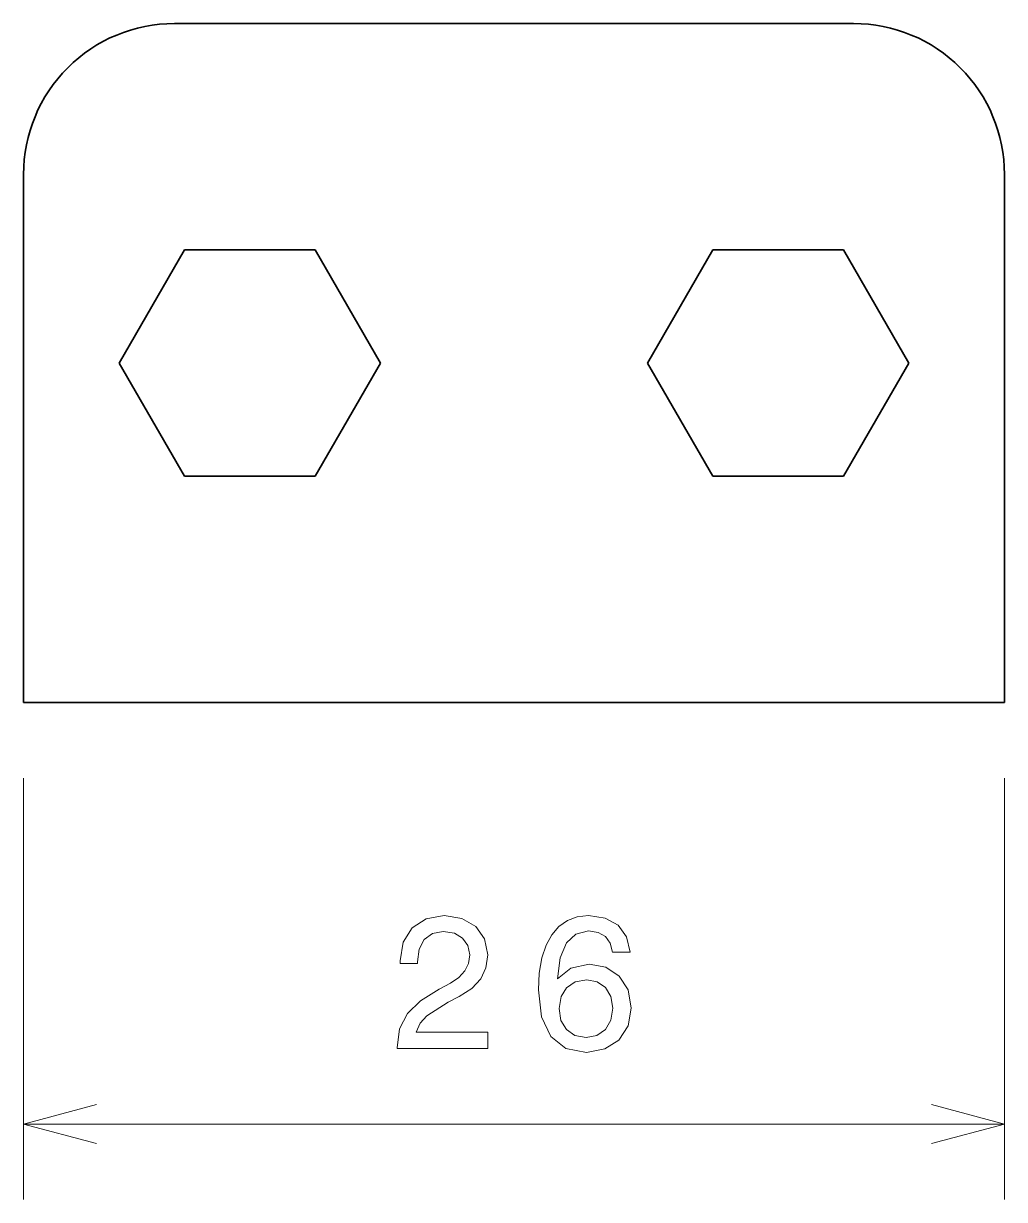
# Model space of a CAD drawing. Extents: x 77.9 to 103.9, y 123.4 to 154.6.
import ezdxf

# ---------------------------------------------------------------- set-up
doc = ezdxf.new("R2010")
doc.units = 0

msp = doc.modelspace()

# ---------------------------------------------------------------- linework, layer by layer
at = {"color": 7, "lineweight": 35, "ltscale": 0.45}
msp.add_line((99.935844, 154.593369), (81.935844, 154.593369), dxfattribs=at)
at = {"color": 7, "lineweight": 35, "ltscale": 0.35}
for p, q in [((77.935844, 150.593369), (77.935844, 136.593369)), ((103.935844, 136.593369), (103.935844, 150.593369))]:
    msp.add_line(p, q, dxfattribs=at)
at = {"color": 7, "lineweight": 35, "ltscale": 0.086603}
for p, q in [((82.203796, 148.593369), (80.471741, 145.593369)), ((87.399948, 145.593369), (85.667892, 148.593369)), ((96.203796, 148.593369), (94.471741, 145.593369)), ((101.399948, 145.593369), (99.667892, 148.593369)), ((80.471741, 145.593369), (82.203796, 142.593369)), ((85.667892, 142.593369), (87.399948, 145.593369)), ((94.471741, 145.593369), (96.203796, 142.593369)), ((99.667892, 142.593369), (101.399948, 145.593369))]:
    msp.add_line(p, q, dxfattribs=at)
at = {"color": 7, "lineweight": 35, "ltscale": 0.086602}
for p, q in [((85.667892, 148.593369), (82.203796, 148.593369)), ((99.667892, 148.593369), (96.203796, 148.593369)), ((82.203796, 142.593369), (85.667892, 142.593369)), ((96.203796, 142.593369), (99.667892, 142.593369))]:
    msp.add_line(p, q, dxfattribs=at)
at = {"color": 7, "lineweight": 35}
msp.add_line((77.935844, 136.593369), (103.935844, 136.593369), dxfattribs=at)
at = {"color": 7, "lineweight": 13, "ltscale": 0.279226}
for p, q in [((77.935844, 134.593369), (77.935844, 123.424324)), ((103.935844, 134.593369), (103.935844, 123.424324))]:
    msp.add_line(p, q, dxfattribs=at)
at = {"color": 7, "lineweight": 13}
msp.add_line((77.935844, 125.424324), (103.935844, 125.424324), dxfattribs=at)
for points in [[(87.837288, 127.424324), (90.242905, 127.424324), (90.242905, 127.85804), (88.341606, 127.85804), (88.447517, 128.095078), (88.629074, 128.291763), (89.188873, 128.649826), (89.48642, 128.801132), (89.819275, 129.01799), (90.056305, 129.270142), (90.192474, 129.567688), (90.242905, 129.905594), (90.157173, 130.329224), (89.920135, 130.662079), (89.55703, 130.873886), (89.088005, 130.949539), (88.603859, 130.8638), (88.235703, 130.62677), (87.998672, 130.248535), (87.917976, 129.749252), (87.917976, 129.67865), (88.376907, 129.67865), (88.376907, 129.718994), (88.422302, 130.061935), (88.558472, 130.314087), (88.77533, 130.475479), (89.06279, 130.530945), (89.355301, 130.480515), (89.572159, 130.354446), (89.713364, 130.157761), (89.763802, 129.910629), (89.7285, 129.67865), (89.632675, 129.481964), (89.471291, 129.310486), (89.24939, 129.159195), (88.951843, 128.997818), (88.457603, 128.685135), (88.109619, 128.35228), (87.902847, 127.948822), (87.837288, 127.439453)], [(94.014229, 129.981247), (93.918411, 130.38974), (93.69651, 130.692337), (93.353569, 130.883972), (92.909767, 130.949539), (92.612213, 130.91423), (92.355011, 130.81842), (92.128067, 130.662079), (91.936424, 130.44017), (91.785126, 130.162796), (91.674171, 129.824905), (91.603569, 129.426483), (91.583397, 128.977631), (91.664085, 128.261505), (91.911209, 127.74205), (92.309616, 127.429367), (92.854286, 127.323456), (93.343483, 127.414238), (93.716682, 127.651268), (93.958755, 128.024475), (94.044495, 128.498535), (93.958755, 128.977631), (93.726768, 129.345795), (93.368698, 129.577789), (92.924896, 129.658478), (92.445786, 129.557617), (92.087715, 129.270142), (92.163368, 129.824905), (92.324753, 130.223312), (92.571869, 130.460342), (92.91481, 130.541046), (93.166969, 130.500687), (93.358612, 130.394791), (93.484695, 130.218277), (93.550255, 129.981247)], [(93.555298, 128.493484), (93.499825, 128.175766), (93.358612, 127.933693), (93.131668, 127.772308), (92.849243, 127.721878), (92.551697, 127.772308), (92.324753, 127.92865), (92.178497, 128.170715), (92.13311, 128.488449), (92.18354, 128.801132), (92.324753, 129.038162), (92.55674, 129.189453), (92.869415, 129.244934), (93.141754, 129.189453), (93.358612, 129.043198), (93.499825, 128.806168)]]:
    msp.add_lwpolyline(points, close=True, dxfattribs=at)
for points in [[(79.867699, 125.941963), (77.935844, 125.424324), (79.867699, 124.906685)], [(102.00399, 124.906685), (103.935844, 125.424324), (102.00399, 125.941963)]]:
    msp.add_lwpolyline(points, dxfattribs=at)
at = {"color": 7, "lineweight": 35}
for centre, start, end in [((81.935844, 150.593369), 90.000003, 180.000005), ((99.935844, 150.593369), 0, 90.000003)]:
    msp.add_arc(centre, 4, start, end, dxfattribs=at)

doc.saveas('drawing.dxf')
